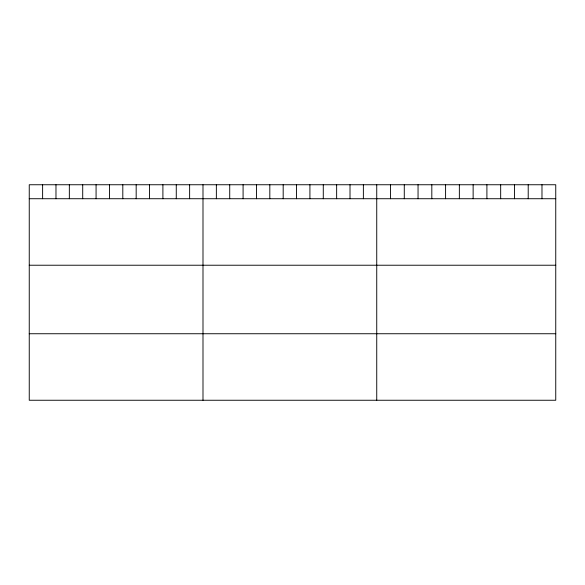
<?xml version="1.0" encoding="UTF-8"?>
<svg xmlns="http://www.w3.org/2000/svg" width="585" height="585" viewBox="0 0 585 585"><rect width="100%" height="100%" fill="white"/><g stroke="black" fill="none" stroke-linecap="round" stroke-linejoin="round"><path stroke-width="0.88" d="M555.75 198.724L555.75 400.25L29.25 400.25L29.25 184.75L555.75 184.75L555.75 198.724L29.25 198.724M29.25 265.224L555.75 265.224M29.25 333.742L555.75 333.742M541.981 184.75L541.981 198.724M528.211 184.75L528.211 198.724M514.442 184.75L514.442 198.724M500.672 184.75L500.672 198.724M486.903 184.75L486.903 198.724M473.133 184.75L473.133 198.724M459.357 184.75L459.357 198.724M445.587 184.75L445.587 198.724M431.818 184.75L431.818 198.724M418.048 184.75L418.048 198.724M404.279 184.75L404.279 198.724M390.509 184.75L390.509 198.724M376.74 184.75L376.74 400.25M363.373 184.75L363.373 198.724M350.013 184.75L350.013 198.724M336.646 184.75L336.646 198.724M323.278 184.75L323.278 198.724M309.918 184.75L309.918 198.724M296.551 184.75L296.551 198.724M283.184 184.75L283.184 198.724M269.817 184.75L269.817 198.724M256.457 184.75L256.457 198.724M243.089 184.75L243.089 198.724M229.722 184.75L229.722 198.724M216.362 184.75L216.362 198.724M202.995 184.75L202.995 400.25M189.628 184.75L189.628 198.724M176.268 184.75L176.268 198.724M162.901 184.75L162.901 198.724M149.533 184.75L149.533 198.724M136.173 184.75L136.173 198.724M122.806 184.75L122.806 198.724M109.439 184.75L109.439 198.724M96.072 184.75L96.072 198.724M82.712 184.75L82.712 198.724M69.344 184.75L69.344 198.724M55.977 184.75L55.977 198.724M42.617 184.75L42.617 198.724"/></g></svg>
